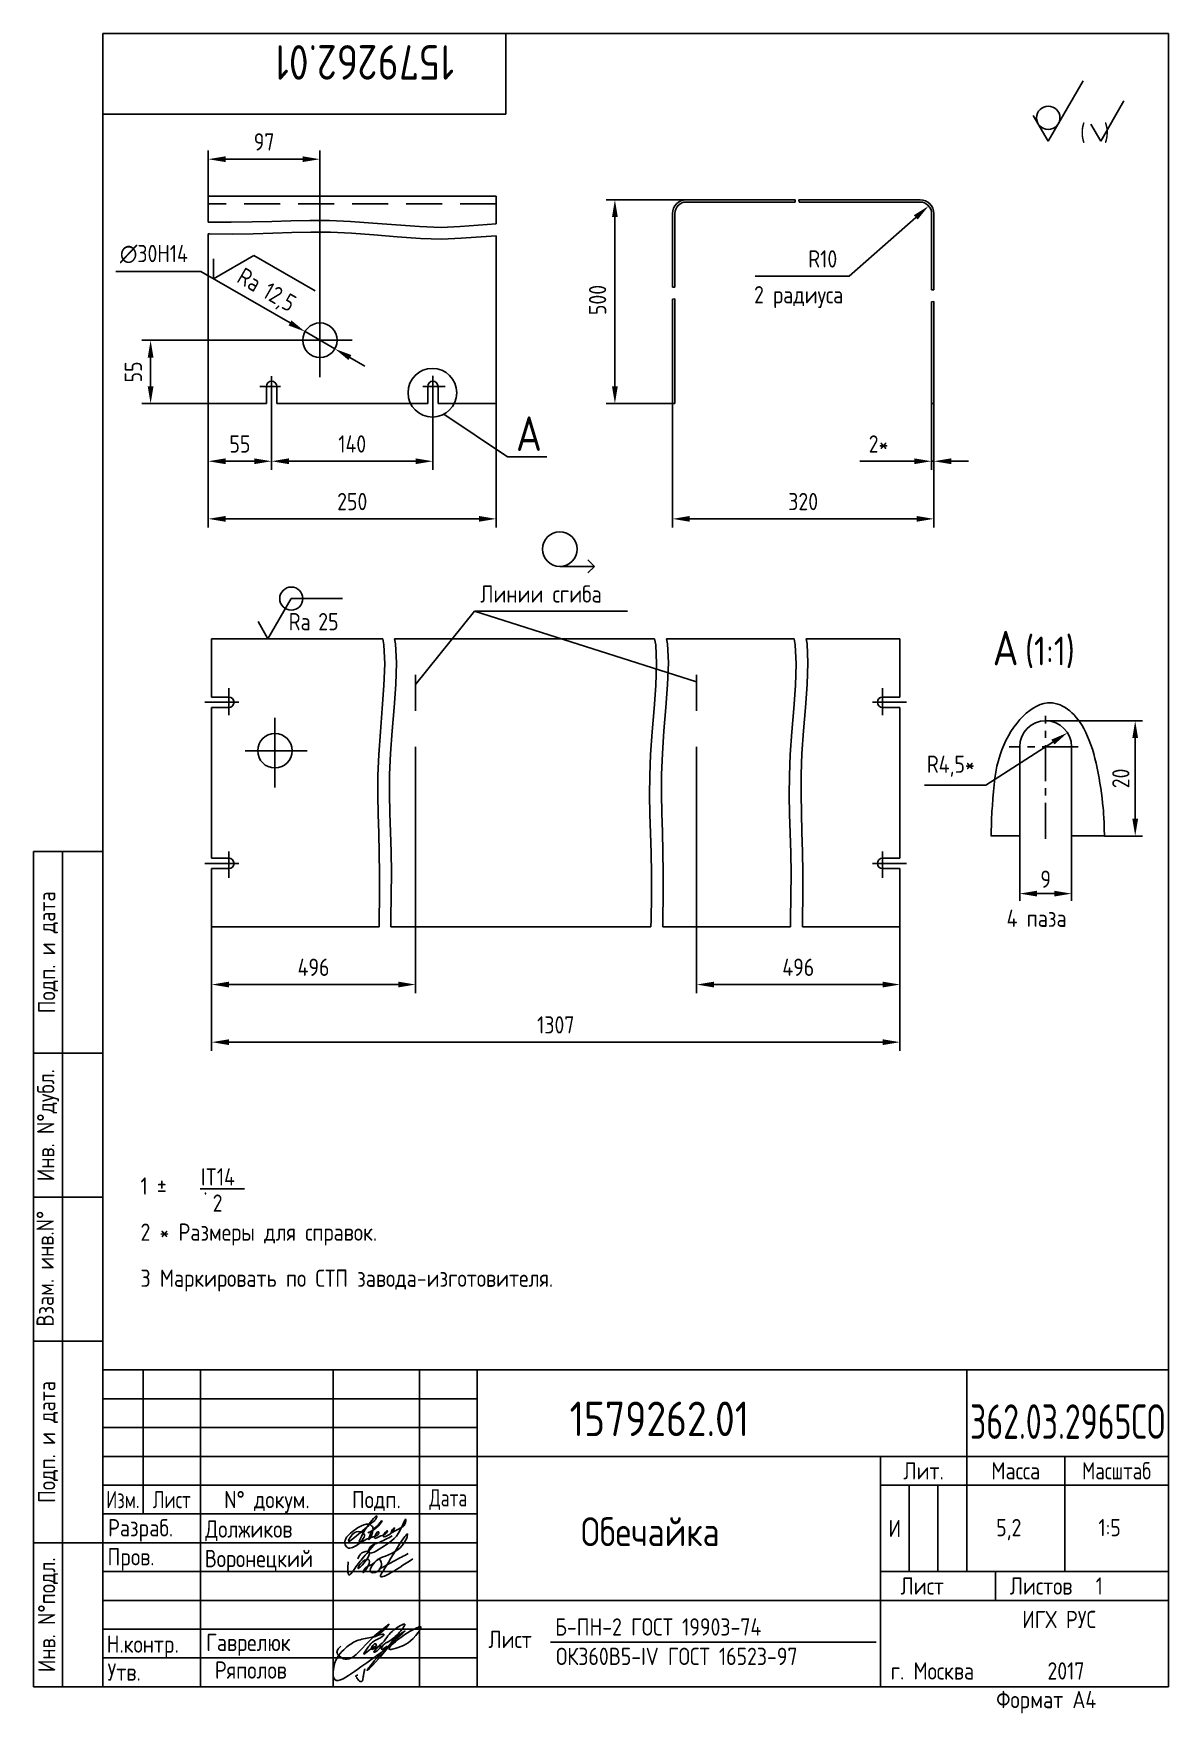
# Paper-space layout 'Layout1' of a CAD drawing. Extents: x 8 to 205, y 0 to 292.
# The model-space entities are those that its viewports show. They can reach past a viewport. Long polylines and large blocks are cut down to what shows.
import ezdxf
from ezdxf.enums import TextEntityAlignment as Align

# ---------------------------------------------------------------- set-up
doc = ezdxf.new("R2010")
doc.units = 0
doc.header["$LTSCALE"] = 5
doc.header["$MEASUREMENT"] = 0
doc.header["$PDSIZE"] = 3
for name, pattern in [('CENTER', [2, 1.25, -0.25, 0.25, -0.25]), ('HIDDEN', [0.375, 0.25, -0.125]), ('PHANTOM', [2.5, 1.25, -0.25, 0.25, -0.25, 0.25, -0.25])]:
    doc.linetypes.add(name, pattern=pattern)
doc.layers.get('0').update_dxf_attribs({"linetype": 'CONTINUOUS'})
doc.layers.get('DEFPOINTS').update_dxf_attribs({"linetype": 'CONTINUOUS'})
for name, color, linetype in [('BORD', 1, 'CONTINUOUS'), ('CEN', 5, 'CENTER'), ('Con', 6, 'CONTINUOUS'), ('CONT', 6, 'CONTINUOUS'), ('DIM', 7, 'CONTINUOUS'), ('HIDE', 2, 'HIDDEN'), ('PHAN', 5, 'PHANTOM'), ('TEXT', 3, 'CONTINUOUS'), ('TEXTB', 6, 'CONTINUOUS'), ('VPORTI', 7, 'CONTINUOUS')]:
    doc.layers.add(name, color=color, linetype=linetype)
doc.layers.get('VPORTI').off()
doc.styles.add('STYLE1', font='romans.shx', dxfattribs={"width": 0.8})
doc.dimstyles.new('Lin', dxfattribs={"dimtxt": 3, "dimasz": 3, "dimexe": 1.25, "dimexo": 0, "dimgap": 1, "dimtad": 1, "dimdec": 3, "dimtxsty": 'STYLE1', "dimcen": 2.5, "dimclrt": 3, "dimadec": 0, "dimazin": 0, "dimtfac": 1, "dimtdec": 3, "dimtmove": 0, "dimatfit": 3, "dimldrblk": 'DOT', "dimfxl": 1, "dimarcsym": 0})
doc.dimstyles.new('LIN5', dxfattribs={"dimscale": 5, "dimtxt": 3, "dimasz": 3, "dimexe": 1.5, "dimexo": 0, "dimgap": 1.5, "dimtad": 1, "dimdec": 1, "dimrnd": 1, "dimtxsty": 'STYLE1', "dimcen": 0, "dimdle": 2, "dimclrd": 256, "dimclrt": 3, "dimaunit": 1, "dimadec": 0, "dimazin": 0, "dimtfac": 0.666667, "dimtdec": 1, "dimtmove": 0, "dimatfit": 3, "dimfxl": 1, "dimtvp": 0.833333, "dimtolj": 1, "dimarcsym": 0})
doc.dimstyles.new('Rad', dxfattribs={"dimtxt": 3, "dimasz": 3, "dimexe": 1.25, "dimexo": 0, "dimgap": 1.5, "dimtad": 1, "dimtoh": 1, "dimdec": 1, "dimtxsty": 'STYLE1', "dimcen": 2.5, "dimclrt": 3, "dimadec": 0, "dimazin": 0, "dimtfac": 1, "dimtdec": 1, "dimtmove": 0, "dimatfit": 3, "dimfxl": 1, "dimarcsym": 0})
doc.dimstyles.new('Rad5', dxfattribs={"dimscale": 5, "dimtxt": 3, "dimasz": 3, "dimexe": 1.25, "dimexo": 0, "dimgap": 1.5, "dimtad": 1, "dimtoh": 1, "dimdec": 1, "dimtxsty": 'STYLE1', "dimcen": 2.5, "dimclrt": 3, "dimadec": 0, "dimazin": 0, "dimtfac": 1, "dimtdec": 1, "dimtmove": 0, "dimatfit": 3, "dimfxl": 1, "dimarcsym": 0})

# ---------------------------------------------------------------- blocks, each defined once
blk = doc.blocks.new('SHER08')
at = {"layer": 'CONT'}
for q in [(-15, -6.96), (-23.66, -12.96)]:
    blk.add_line((-21.06, -17.46), q, dxfattribs=at)
blk.add_circle((-21.06, -13.39), 2.03, dxfattribs=at)
at = {"layer": 'TEXT'}
for q in [(-7.92, -10.46), (-13.69, -14.46)]:
    blk.add_line((-11.96, -17.46), q, dxfattribs=at)
at = {"layer": 'TEXT', "style": 'STYLE1', "width": 0.8}
blk.add_text('(  )', height=3, dxfattribs=at).set_placement((-15.53, -17.46))
blk = doc.blocks.new('44')
at = {"layer": 'CONT'}
for p, q in [((-12, 0), (-12, 145)), ((-12, 145), (0, 145)), ((-7, 0), (-7, 145)), ((-12, 110), (0, 110)), ((0, 85), (-12, 85)), ((0, 60), (-12, 60)), ((0, 25), (-12, 25)), ((0, 0), (-12, 0))]:
    blk.add_line(p, q, dxfattribs=at)
at = {"layer": 'TEXT', "style": 'STYLE1', "width": 0.8}
for s, p in [('Подп. и дата', (-9.5, 127.5)), ('Инв. N%%dдубл.', (-9.5, 97.5)), ('Взам. инв.N%%d ', (-10, 73.38)), ('Подп. и дата', (-9.5, 42.5)), ('Инв. N%%dподл.', (-9.5, 12.5))]:
    blk.add_text(s, height=3, rotation=90, dxfattribs=at).set_placement(p, align=Align.MIDDLE)
blk = doc.blocks.new('*D3')
at = {"layer": 'DEFPOINTS', "color": 0, "transparency": 16777216}
for p in [(181.97, 266.58), (321.97, 266.58), (321.97, 218.72)]:
    blk.add_point(p, dxfattribs=at)
at = {"layer": 'DIM', "color": 0, "lineweight": -2, "transparency": 16777216}
for p, q in [((181.97, 266.58), (181.97, 211.22)), ((321.97, 266.58), (321.97, 211.22))]:
    blk.add_line(p, q, dxfattribs=at)
at = {"layer": 'DIM', "lineweight": -2, "transparency": 16777216}
blk.add_line((196.97, 218.72), (306.97, 218.72), dxfattribs=at)
at = {"layer": 'DIM', "transparency": 16777216}
for points in [[(196.97, 221.22), (196.97, 216.22), (181.97, 218.72)], [(306.97, 221.22), (306.97, 216.22), (321.97, 218.72)]]:
    blk.add_solid(points, dxfattribs=at)
at = {"layer": 'DIM', "color": 3, "transparency": 16777216, "insert": (251.97, 233.72), "char_height": 15, "attachment_point": 5, "style": 'STYLE1'}
blk.add_mtext('\\A1;140', dxfattribs=at)
blk = doc.blocks.new('*D4')
at = {"layer": 'DEFPOINTS', "color": 0, "transparency": 16777216}
for p in [(752.34, 440.34), (744.85, 433.72)]:
    blk.add_point(p, dxfattribs=at)
at = {"layer": 'DIM', "lineweight": -2, "transparency": 16777216}
for p, q in [((683.31, 379.35), (741.1, 430.41)), ((644.95, 379.35), (683.31, 379.35))]:
    blk.add_line(p, q, dxfattribs=at)
at = {"layer": 'DIM', "transparency": 16777216}
blk.add_solid([(739.45, 432.28), (742.76, 428.53), (752.34, 440.34)], dxfattribs=at)
at = {"layer": 'DIM', "color": 3, "transparency": 16777216, "insert": (660.38, 394.35), "char_height": 15, "attachment_point": 5, "style": 'STYLE1'}
blk.add_mtext('\\A1;R10', dxfattribs=at)
blk = doc.blocks.new('*D5')
at = {"layer": 'DEFPOINTS', "color": 0, "transparency": 16777216}
for p in [(754.85, 268.72), (756.85, 268.72), (754.85, 218.72)]:
    blk.add_point(p, dxfattribs=at)
at = {"layer": 'DIM', "color": 0, "lineweight": -2, "transparency": 16777216}
for p, q in [((754.85, 268.72), (754.85, 211.22)), ((756.85, 268.72), (756.85, 211.22))]:
    blk.add_line(p, q, dxfattribs=at)
at = {"layer": 'DIM', "lineweight": -2, "transparency": 16777216}
for p, q in [((739.85, 218.72), (692.7, 218.72)), ((756.85, 218.72), (754.85, 218.72)), ((771.85, 218.72), (786.85, 218.72))]:
    blk.add_line(p, q, dxfattribs=at)
at = {"layer": 'DIM', "transparency": 16777216}
for points in [[(739.85, 221.22), (739.85, 216.22), (754.85, 218.72)], [(771.85, 221.22), (771.85, 216.22), (756.85, 218.72)]]:
    blk.add_solid(points, dxfattribs=at)
at = {"layer": 'DIM', "color": 3, "transparency": 16777216, "insert": (708.78, 233.72), "char_height": 15, "attachment_point": 5, "style": 'STYLE1'}
blk.add_mtext('\\A1;2*', dxfattribs=at)
blk = doc.blocks.new('*D6')
at = {"layer": 'DEFPOINTS', "color": 0, "transparency": 16777216}
for p in [(479.94, 445.72), (544.94, 445.72), (529.94, 268.72)]:
    blk.add_point(p, dxfattribs=at)
at = {"layer": 'DIM', "color": 0, "lineweight": -2, "transparency": 16777216}
for p, q in [((544.94, 445.72), (472.44, 445.72)), ((529.94, 268.72), (472.44, 268.72))]:
    blk.add_line(p, q, dxfattribs=at)
at = {"layer": 'DIM', "lineweight": -2, "transparency": 16777216}
blk.add_line((479.94, 283.72), (479.94, 430.72), dxfattribs=at)
at = {"layer": 'DIM', "transparency": 16777216}
for points in [[(477.44, 430.72), (482.44, 430.72), (479.94, 445.72)], [(477.44, 283.72), (482.44, 283.72), (479.94, 268.72)]]:
    blk.add_solid(points, dxfattribs=at)
at = {"layer": 'DIM', "color": 3, "transparency": 16777216, "insert": (464.94, 358.72), "char_height": 15, "attachment_point": 5, "rotation": 90, "style": 'STYLE1'}
blk.add_mtext('\\A1;500', dxfattribs=at)
blk = doc.blocks.new('*D7')
at = {"layer": 'DEFPOINTS', "color": 0, "transparency": 16777216}
for p in [(376.97, 268.72), (126.97, 218.72), (376.97, 168.72)]:
    blk.add_point(p, dxfattribs=at)
at = {"layer": 'DIM', "color": 0, "lineweight": -2, "transparency": 16777216}
for p, q in [((376.97, 268.72), (376.97, 161.22)), ((126.97, 218.72), (126.97, 161.22))]:
    blk.add_line(p, q, dxfattribs=at)
at = {"layer": 'DIM', "lineweight": -2, "transparency": 16777216}
blk.add_line((141.97, 168.72), (361.97, 168.72), dxfattribs=at)
at = {"layer": 'DIM', "transparency": 16777216}
for points in [[(141.97, 171.22), (141.97, 166.22), (126.97, 168.72)], [(361.97, 171.22), (361.97, 166.22), (376.97, 168.72)]]:
    blk.add_solid(points, dxfattribs=at)
at = {"layer": 'DIM', "color": 3, "transparency": 16777216, "insert": (251.97, 183.72), "char_height": 15, "attachment_point": 5, "style": 'STYLE1'}
blk.add_mtext('\\A1;250', dxfattribs=at)
blk = doc.blocks.new('ZNAK07')
at = {"layer": 'CONT'}
for p, q in [((29.217, 0.179), (28.086, 1.31)), ((23.202, 0.179), (29.217, 0.179)), ((29.217, 0.179), (28.086, -0.952))]:
    blk.add_line(p, q, dxfattribs=at)
blk.add_circle((23.202, 3.179), 3, dxfattribs=at)
at = {"layer": 'TEXTB', "style": 'STYLE1', "width": 0.8}
for tag, height, p in [('А', 6, (3.834, 0.179)), ('SC', 5, (18.523, 0.179))]:
    blk.add_attdef(tag, text='', height=height, dxfattribs=at).set_placement(p, align=Align.RIGHT)
blk = doc.blocks.new('*D9')
at = {"layer": 'DEFPOINTS', "color": 0, "transparency": 16777216}
for p in [(126.97, 268.72), (181.97, 266.58), (126.97, 218.72)]:
    blk.add_point(p, dxfattribs=at)
at = {"layer": 'DIM', "color": 0, "lineweight": -2, "transparency": 16777216}
for p, q in [((126.97, 268.72), (126.97, 211.22)), ((181.97, 266.58), (181.97, 211.22))]:
    blk.add_line(p, q, dxfattribs=at)
at = {"layer": 'DIM', "lineweight": -2, "transparency": 16777216}
blk.add_line((166.97, 218.72), (141.97, 218.72), dxfattribs=at)
at = {"layer": 'DIM', "transparency": 16777216}
for points in [[(141.97, 221.22), (141.97, 216.22), (126.97, 218.72)], [(166.97, 221.22), (166.97, 216.22), (181.97, 218.72)]]:
    blk.add_solid(points, dxfattribs=at)
at = {"layer": 'DIM', "color": 3, "transparency": 16777216, "insert": (154.47, 233.72), "char_height": 15, "attachment_point": 5, "style": 'STYLE1'}
blk.add_mtext('\\A1;55', dxfattribs=at)
blk = doc.blocks.new('*D10')
at = {"layer": 'DEFPOINTS', "color": 0, "transparency": 16777216}
for p in [(129.9, -235.51), (727.36, -235.51), (727.36, -285.51)]:
    blk.add_point(p, dxfattribs=at)
at = {"layer": 'DIM', "color": 0, "lineweight": -2, "transparency": 16777216}
for p, q in [((129.9, -235.51), (129.9, -293.01)), ((727.36, -235.51), (727.36, -293.01))]:
    blk.add_line(p, q, dxfattribs=at)
at = {"layer": 'DIM', "lineweight": -2, "transparency": 16777216}
blk.add_line((144.9, -285.51), (712.36, -285.51), dxfattribs=at)
at = {"layer": 'DIM', "transparency": 16777216}
for points in [[(144.9, -283.01), (144.9, -288.01), (129.9, -285.51)], [(712.36, -283.01), (712.36, -288.01), (727.36, -285.51)]]:
    blk.add_solid(points, dxfattribs=at)
at = {"layer": 'DIM', "color": 3, "transparency": 16777216, "insert": (428.63, -270.51), "char_height": 15, "attachment_point": 5, "style": 'STYLE1'}
blk.add_mtext('\\A1;1307', dxfattribs=at)
blk = doc.blocks.new('*D11')
at = {"layer": 'DEFPOINTS', "color": 0, "transparency": 16777216}
for p in [(129.9, -185.51), (306.9, -185.51), (306.9, -235.51)]:
    blk.add_point(p, dxfattribs=at)
at = {"layer": 'DIM', "color": 0, "lineweight": -2, "transparency": 16777216}
for p, q in [((129.9, -185.51), (129.9, -243.01)), ((306.9, -185.51), (306.9, -243.01))]:
    blk.add_line(p, q, dxfattribs=at)
at = {"layer": 'DIM', "lineweight": -2, "transparency": 16777216}
blk.add_line((144.9, -235.51), (291.9, -235.51), dxfattribs=at)
at = {"layer": 'DIM', "transparency": 16777216}
for points in [[(144.9, -233.01), (144.9, -238.01), (129.9, -235.51)], [(291.9, -233.01), (291.9, -238.01), (306.9, -235.51)]]:
    blk.add_solid(points, dxfattribs=at)
at = {"layer": 'DIM', "color": 3, "transparency": 16777216, "insert": (218.4, -220.51), "char_height": 15, "attachment_point": 5, "style": 'STYLE1'}
blk.add_mtext('\\A1;496', dxfattribs=at)
blk = doc.blocks.new('A$C6CF913E7')
at = {"layer": 'TEXT'}
blk.add_circle((0, 0), 2, dxfattribs=at)
blk = doc.blocks.new('sherISO_07')
at = {"layer": 'TEXT'}
blk.add_line((4.041, 7), (12.927, 7), dxfattribs=at)
blk.add_lwpolyline([(-1.732, 3), (0, 0), (4.041, 7)], dxfattribs=at)
blk.add_blockref('A$C6CF913E7', (4.041, 7))
at = {"layer": 'TEXT', "style": 'STYLE1', "width": 0.8}
blk.add_text('Ra', height=3, dxfattribs=at).set_placement((3.584, 1.5))
blk.add_attdef('25', (8.727, 1.5), '', height=3, dxfattribs=at)
blk = doc.blocks.new('*D15')
at = {"layer": 'DEFPOINTS', "color": 0, "transparency": 16777216}
for p in [(529.94, 268.72), (756.85, 218.72), (756.85, 168.72)]:
    blk.add_point(p, dxfattribs=at)
at = {"layer": 'DIM', "color": 0, "lineweight": -2, "transparency": 16777216}
for p, q in [((529.94, 268.72), (529.94, 161.22)), ((756.85, 218.72), (756.85, 161.22))]:
    blk.add_line(p, q, dxfattribs=at)
at = {"layer": 'DIM', "lineweight": -2, "transparency": 16777216}
blk.add_line((544.94, 168.72), (741.85, 168.72), dxfattribs=at)
at = {"layer": 'DIM', "transparency": 16777216}
for points in [[(544.94, 171.22), (544.94, 166.22), (529.94, 168.72)], [(741.85, 171.22), (741.85, 166.22), (756.85, 168.72)]]:
    blk.add_solid(points, dxfattribs=at)
at = {"layer": 'DIM', "color": 3, "transparency": 16777216, "insert": (643.39, 183.72), "char_height": 15, "attachment_point": 5, "style": 'STYLE1'}
blk.add_mtext('\\A1;320', dxfattribs=at)
blk = doc.blocks.new('ZNAK01')
at = {"layer": 'TEXTB', "style": 'STYLE1', "width": 0.8}
blk.add_attdef('А', text='', height=6, dxfattribs=at).set_placement((3.95, -0.02), align=Align.RIGHT)
blk.add_attdef('SC(1)', (5.07, -0.02), '', height=5, dxfattribs=at)
blk = doc.blocks.new('*D18')
at = {"layer": 'DEFPOINTS', "color": 0, "transparency": 16777216}
for p in [(550.9, -185.51), (727.36, -185.51), (550.9, -235.51)]:
    blk.add_point(p, dxfattribs=at)
at = {"layer": 'DIM', "color": 0, "lineweight": -2, "transparency": 16777216}
for p, q in [((550.9, -185.51), (550.9, -243.01)), ((727.36, -185.51), (727.36, -243.01))]:
    blk.add_line(p, q, dxfattribs=at)
at = {"layer": 'DIM', "lineweight": -2, "transparency": 16777216}
blk.add_line((712.36, -235.51), (565.9, -235.51), dxfattribs=at)
at = {"layer": 'DIM', "transparency": 16777216}
for points in [[(565.9, -233.01), (565.9, -238.01), (550.9, -235.51)], [(712.36, -233.01), (712.36, -238.01), (727.36, -235.51)]]:
    blk.add_solid(points, dxfattribs=at)
at = {"layer": 'DIM', "color": 3, "transparency": 16777216, "insert": (639.13, -220.51), "char_height": 15, "attachment_point": 5, "style": 'STYLE1'}
blk.add_mtext('\\A1;496', dxfattribs=at)
blk = doc.blocks.new('*D20')
at = {"layer": 'DEFPOINTS', "color": 0, "transparency": 16777216}
for p in [(936.46, -133.85), (946.69, -153.85), (952.01, -153.85)]:
    blk.add_point(p, dxfattribs=at)
at = {"layer": 'DIM', "color": 0, "lineweight": -2, "transparency": 16777216}
for p, q in [((936.46, -133.85), (953.26, -133.85)), ((952.01, -136.85), (952.01, -150.85)), ((946.69, -153.85), (953.26, -153.85))]:
    blk.add_line(p, q, dxfattribs=at)
at = {"layer": 'DIM', "color": 0, "transparency": 16777216}
for points in [[(951.51, -136.85), (952.51, -136.85), (952.01, -133.85)], [(951.51, -150.85), (952.51, -150.85), (952.01, -153.85)]]:
    blk.add_solid(points, dxfattribs=at)
at = {"layer": 'DIM', "color": 3, "transparency": 16777216, "insert": (949.51, -143.85), "char_height": 3, "attachment_point": 5, "rotation": 90, "style": 'STYLE1'}
blk.add_mtext('20', dxfattribs=at)
blk = doc.blocks.new('_Dot')
at = {"color": 0, "linetype": 'ByBlock', "lineweight": -2}
blk.add_line((-0.5, 0), (-1, 0), dxfattribs=at)
at = {"color": 0, "linetype": 'ByBlock', "const_width": 0.5}
blk.add_lwpolyline([(-0.25, 0, 1), (0.25, 0, 1)], format="xyb", close=True, dxfattribs=at)
blk = doc.blocks.new('*D19')
at = {"layer": 'DEFPOINTS', "color": 0, "transparency": 16777216}
for p in [(931.96, -153.85), (940.96, -153.85), (940.96, -163.85)]:
    blk.add_point(p, dxfattribs=at)
at = {"layer": 'DIM', "color": 0, "lineweight": -2, "transparency": 16777216}
for p, q in [((931.96, -153.85), (931.96, -165.1)), ((940.96, -153.85), (940.96, -165.1)), ((934.96, -163.85), (937.96, -163.85))]:
    blk.add_line(p, q, dxfattribs=at)
at = {"layer": 'DIM', "color": 0, "transparency": 16777216}
for points in [[(934.96, -163.35), (934.96, -164.35), (931.96, -163.85)], [(937.96, -163.35), (937.96, -164.35), (940.96, -163.85)]]:
    blk.add_solid(points, dxfattribs=at)
at = {"layer": 'DIM', "color": 3, "transparency": 16777216, "insert": (936.46, -161.35), "char_height": 3, "attachment_point": 5, "style": 'STYLE1'}
blk.add_mtext('9', dxfattribs=at)
blk = doc.blocks.new('*D21')
at = {"layer": 'DEFPOINTS', "color": 0, "transparency": 16777216}
for p in [(940.25, -135.92), (936.46, -138.35)]:
    blk.add_point(p, dxfattribs=at)
at = {"layer": 'DIM', "color": 0, "lineweight": -2, "transparency": 16777216}
for p, q in [((926.06, -145.02), (937.72, -137.54)), ((915.42, -145.02), (926.06, -145.02))]:
    blk.add_line(p, q, dxfattribs=at)
at = {"layer": 'DIM', "color": 0, "transparency": 16777216}
blk.add_solid([(937.45, -137.12), (937.99, -137.96), (940.25, -135.92)], dxfattribs=at)
at = {"layer": 'DIM', "color": 3, "transparency": 16777216, "insert": (919.99, -141.73), "char_height": 3, "attachment_point": 5, "style": 'STYLE1'}
blk.add_mtext('R4,5*', dxfattribs=at)
blk = doc.blocks.new('sherISO_01')
at = {"layer": 'TEXT'}
blk.add_line((4.041, 7), (16.364, 7), dxfattribs=at)
blk.add_lwpolyline([(-1.732, 3), (0, 0), (4.041, 7)], dxfattribs=at)
at = {"layer": 'TEXT', "style": 'STYLE1', "width": 0.8}
blk.add_text('Ra', height=3, dxfattribs=at).set_placement((3.584, 1.5))
blk.add_attdef('12,5', (8.727, 1.5), '', height=3, dxfattribs=at)
blk = doc.blocks.new('*D23')
at = {"layer": 'DEFPOINTS', "color": 0, "transparency": 16777216}
for p in [(210.98, 331.24), (236.96, 316.24)]:
    blk.add_point(p, dxfattribs=at)
at = {"layer": 'DIM', "color": 0, "lineweight": -2, "transparency": 16777216}
for p, q in [((46.65, 383.52), (120.44, 383.52)), ((120.44, 383.52), (197.99, 338.74)), ((236.96, 316.24), (210.98, 331.24)), ((249.95, 308.74), (262.94, 301.24))]:
    blk.add_line(p, q, dxfattribs=at)
at = {"layer": 'DIM', "color": 0, "transparency": 16777216}
for points in [[(199.24, 340.91), (196.74, 336.58), (210.98, 331.24)], [(251.2, 310.91), (248.7, 306.58), (236.96, 316.24)]]:
    blk.add_solid(points, dxfattribs=at)
at = {"layer": 'DIM', "color": 3, "transparency": 16777216, "insert": (79.79, 398.52), "char_height": 15, "attachment_point": 5, "style": 'STYLE1'}
blk.add_mtext('∅30H14', dxfattribs=at)
blk = doc.blocks.new('*D24')
at = {"layer": 'DEFPOINTS', "color": 0, "transparency": 16777216}
for p in [(126.97, 480.91), (126.97, 448.72), (223.97, 352.16)]:
    blk.add_point(p, dxfattribs=at)
at = {"layer": 'DIM', "color": 0, "lineweight": -2, "transparency": 16777216}
for p, q in [((126.97, 448.72), (126.97, 488.41)), ((223.97, 352.16), (223.97, 488.41))]:
    blk.add_line(p, q, dxfattribs=at)
at = {"layer": 'DIM', "lineweight": -2, "transparency": 16777216}
blk.add_line((208.97, 480.91), (141.97, 480.91), dxfattribs=at)
at = {"layer": 'DIM', "transparency": 16777216}
for points in [[(141.97, 483.41), (141.97, 478.41), (126.97, 480.91)], [(208.97, 483.41), (208.97, 478.41), (223.97, 480.91)]]:
    blk.add_solid(points, dxfattribs=at)
at = {"layer": 'DIM', "color": 3, "transparency": 16777216, "insert": (175.47, 495.91), "char_height": 15, "attachment_point": 5, "style": 'STYLE1'}
blk.add_mtext('\\A1;97', dxfattribs=at)
blk = doc.blocks.new('*D25')
at = {"layer": 'DEFPOINTS', "color": 0, "transparency": 16777216}
for p in [(198.01, 323.74), (76.97, 268.72), (126.97, 268.72)]:
    blk.add_point(p, dxfattribs=at)
at = {"layer": 'DIM', "color": 0, "lineweight": -2, "transparency": 16777216}
for p, q in [((198.01, 323.74), (69.47, 323.74)), ((126.97, 268.72), (69.47, 268.72))]:
    blk.add_line(p, q, dxfattribs=at)
at = {"layer": 'DIM', "lineweight": -2, "transparency": 16777216}
blk.add_line((76.97, 308.74), (76.97, 283.72), dxfattribs=at)
at = {"layer": 'DIM', "transparency": 16777216}
for points in [[(74.47, 308.74), (79.47, 308.74), (76.97, 323.74)], [(74.47, 283.72), (79.47, 283.72), (76.97, 268.72)]]:
    blk.add_solid(points, dxfattribs=at)
at = {"layer": 'DIM', "color": 3, "transparency": 16777216, "insert": (61.97, 296.23), "char_height": 15, "attachment_point": 5, "rotation": 90, "style": 'STYLE1'}
blk.add_mtext('\\A1;55', dxfattribs=at)

msp = doc.modelspace()

# ---------------------------------------------------------------- linework, layer by layer
at = {"layer": 'BORD'}
for p, q in [((386.7852, 222.4328), (331.402, 259.4529)), ((420.8259, 222.4328), (386.7852, 222.4328)), ((306.9022, 24.9268), (358.0954, 88.6607)), ((358.0954, 88.6607), (491.0236, 88.6607)), ((358.0954, 88.6607), (550.9022, 27.3255))]:
    msp.add_line(p, q, dxfattribs=at)
for points in [[(636.4042, 443.7165), (636.3015, 445.7165)], [(639.7701, 443.7165), (639.6674, 445.7165)], [(126.9707, 426.2795), (127.2126, 426.2764), (146.8369, 426.1705), (165.0151, 426.4306), (182.0872, 426.9255), (198.6063, 427.4401), (215.1253, 427.7593), (232.1974, 427.6683), (250.3757, 426.9518), (269.9604, 425.5231), (290.2404, 423.8083), (310.2518, 422.3618), (329.0306, 421.7381), (345.6128, 422.4914), (376.9707, 424.7797)], [(126.9707, 416.0631), (128.066, 416.0489), (147.6902, 415.943), (165.8685, 416.2031), (182.9406, 416.698), (199.4596, 417.2126), (215.9786, 417.5318), (233.0507, 417.4408), (251.229, 416.7243), (270.8137, 415.2956), (291.0938, 413.5808), (311.1052, 412.1343), (329.8839, 411.5106), (346.4662, 412.2639), (376.9707, 414.3815)], [(529.9394, 369.8233), (531.9394, 369.926)], [(754.8476, 367.4673), (756.8476, 367.57)], [(529.9394, 359.5519), (531.9394, 359.6547)], [(754.8476, 357.196), (756.8476, 357.2987)], [(275.3076, -185.5075), (275.3488, -179.4629), (275.6164, -158.9063), (275.7223, -139.2821), (275.4622, -121.1038), (274.9674, -104.0317), (274.4528, -87.5127), (274.1335, -70.9937), (274.2246, -53.9216), (274.9411, -35.7433), (276.3698, -16.1586), (278.0845, 4.1215), (279.531, 24.1329), (280.1548, 42.9116), (279.4014, 59.4939), (278.4016, 64.4925)], [(285.5293, -185.5075), (285.5763, -178.6096), (285.8439, -158.053), (285.9498, -138.4288), (285.6897, -120.2505), (285.1949, -103.1784), (284.6803, -86.6594), (284.361, -70.1403), (284.4521, -53.0682), (285.1686, -34.89), (286.5973, -15.3052), (288.312, 4.9748), (289.7585, 24.9862), (290.3823, 43.765), (289.629, 60.3472), (288.7998, 64.4925)], [(511.2791, -185.5075), (511.3202, -179.4629), (511.5879, -158.9063), (511.6938, -139.2821), (511.4337, -121.1038), (510.9388, -104.0317), (510.4242, -87.5127), (510.1049, -70.9937), (510.196, -53.9216), (510.9125, -35.7433), (512.3412, -16.1586), (514.056, 4.1215), (515.5025, 24.1329), (516.1262, 42.9116), (515.3729, 59.4939), (514.373, 64.4925)], [(521.5008, -185.5075), (521.5477, -178.6096), (521.8154, -158.053), (521.9213, -138.4288), (521.6612, -120.2505), (521.1663, -103.1784), (520.6517, -86.6594), (520.3324, -70.1403), (520.4235, -53.0682), (521.14, -34.89), (522.5687, -15.3052), (524.2835, 4.9748), (525.73, 24.9862), (526.3537, 43.765), (525.6004, 60.3472), (524.7712, 64.4925)], [(632.4536, -185.5075), (632.4948, -179.4629), (632.7624, -158.9063), (632.8683, -139.2821), (632.6082, -121.1038), (632.1134, -104.0317), (631.5988, -87.5127), (631.2795, -70.9937), (631.3706, -53.9216), (632.087, -35.7433), (633.5158, -16.1586), (635.2305, 4.1215), (636.677, 24.1329), (637.3008, 42.9116), (636.5474, 59.4939), (635.5475, 64.4925)], [(642.6753, -185.5075), (642.7223, -178.6096), (642.9899, -158.053), (643.0958, -138.4288), (642.8357, -120.2505), (642.3409, -103.1784), (641.8263, -86.6594), (641.507, -70.1403), (641.5981, -53.0682), (642.3146, -34.89), (643.7433, -15.3052), (645.458, 4.9748), (646.9045, 24.9862), (647.5283, 43.765), (646.7749, 60.3472), (645.9457, 64.4925)]]:
    msp.add_lwpolyline(points, dxfattribs=at)
msp.add_circle((321.5705, 278.1675), 21.1398, dxfattribs=at)
msp.add_open_spline([(927.0026, -153.8602), (927.033, -151.0643), (927.3914, -145.9988), (928.0795, -137.5747), (935.9153, -128.0485), (944.2339, -134.3775), (946.0043, -144.6498), (946.5833, -150.1612), (946.688, -153.8458)], degree=3, knots=[19.87279935, 19.87279935, 19.87279935, 19.87279935, 22.700063, 31.08460319, 45.75920624, 56.29908785, 68.63625319, 71.36666865, 71.36666865, 71.36666865, 71.36666865], dxfattribs=at)
at = {"layer": 'CEN'}
for p, q in [((223.9707, 352.1637), (223.9707, 291.8082)), ((251.9707, 323.7428), (198.0094, 323.7428)), ((181.9707, 266.5839), (181.9707, 292.6755)), ((321.9707, 266.5839), (321.9707, 292.896)), ((189.8077, 283.7165), (171.7729, 283.7165)), ((332.5032, 283.7165), (313.2796, 283.7165)), ((144.9022, -1.7088), (144.9022, 21.8157)), ((712.3605, -1.7088), (712.3605, 21.8157)), ((124.1688, 9.4925), (153.615, 9.4925)), ((733.0939, 9.4925), (703.6477, 9.4925)), ((184.9022, -4.0866), (184.9022, -64.4421)), ((212.9022, -32.5075), (158.9409, -32.5075)), ((144.9022, -142.8132), (144.9022, -119.9725)), ((712.3605, -142.8132), (712.3605, -119.9725)), ((124.1688, -130.3832), (153.615, -130.3832)), ((733.0939, -130.3832), (703.6477, -130.3832)), ((936.4592, -154.3157), (936.4592, -132.9645)), ((942.0818, -138.3458), (930.1371, -138.3458))]:
    msp.add_line(p, q, dxfattribs=at)
at = {"layer": 'Con'}
for p, q in [((931.9592, -138.3458), (931.9592, -153.8458)), ((940.9592, -138.3458), (940.9592, -153.8458)), ((931.9592, -153.8458), (927.0027, -153.8458)), ((940.9592, -153.8458), (946.688, -153.8458))]:
    msp.add_line(p, q, dxfattribs=at)
msp.add_arc((936.4592, -138.3458), 4.5, 0, 180, dxfattribs=at)
at = {"layer": 'CONT'}
for p, q in [((126.9707, 448.7165), (376.9707, 448.7165)), ((126.9707, 426.2795), (126.9707, 448.7165)), ((376.9707, 448.7165), (376.9707, 424.7797)), ((541.9394, 445.7165), (636.3015, 445.7165)), ((541.9394, 443.7165), (636.4042, 443.7165)), ((639.6674, 445.7165), (744.8476, 445.7165)), ((639.7701, 443.7165), (744.8476, 443.7165)), ((529.9394, 433.7165), (529.9394, 369.8233)), ((531.9394, 433.7165), (531.9394, 369.926)), ((754.8476, 433.7165), (754.8476, 367.4673)), ((756.8476, 433.7165), (756.8476, 367.57)), ((126.9707, 268.7165), (126.9707, 416.0631)), ((376.9707, 414.3815), (376.9707, 268.7165)), ((529.9394, 359.5519), (529.9394, 268.7165)), ((531.9394, 359.6547), (531.9394, 268.7165)), ((754.8476, 357.196), (754.8476, 268.7165)), ((756.8476, 357.2987), (756.8476, 268.7165)), ((177.4707, 268.7165), (177.4707, 283.7165)), ((186.4707, 268.7165), (186.4707, 283.7165)), ((317.4707, 268.7165), (317.4707, 283.7165)), ((326.4707, 268.7165), (326.4707, 283.7165)), ((177.4707, 268.7165), (126.9707, 268.7165)), ((317.4707, 268.7165), (186.4707, 268.7165)), ((376.9707, 268.7165), (326.4707, 268.7165)), ((529.9394, 268.7165), (531.9394, 268.7165)), ((756.8476, 268.7165), (754.8476, 268.7165)), ((129.9022, 13.9925), (129.9022, 64.4925)), ((278.4016, 64.4925), (129.9022, 64.4925)), ((514.373, 64.4925), (288.7998, 64.4925)), ((635.5475, 64.4925), (524.7712, 64.4925)), ((727.3605, 64.4925), (645.9457, 64.4925)), ((727.3605, 13.9925), (727.3605, 64.4925)), ((129.9022, 13.9925), (144.9022, 13.9925)), ((727.3605, 13.9925), (712.3605, 13.9925)), ((129.9022, -125.8832), (129.9022, 4.9925)), ((129.9022, 4.9925), (144.9022, 4.9925)), ((727.3605, 4.9925), (712.3605, 4.9925)), ((727.3605, -125.8832), (727.3605, 4.9925)), ((130.0782, -10.5075), (129.9022, -10.5075)), ((129.9022, -125.8832), (144.9022, -125.8832)), ((727.3605, -125.8832), (712.3605, -125.8832)), ((129.9022, -185.5075), (129.9022, -134.8832)), ((129.9022, -134.8832), (144.9022, -134.8832)), ((727.3605, -134.8832), (712.3605, -134.8832)), ((727.3605, -185.5075), (727.3605, -134.8832)), ((275.3076, -185.5075), (129.9022, -185.5075)), ((511.2791, -185.5075), (285.5293, -185.5075)), ((632.4536, -185.5075), (521.5008, -185.5075)), ((727.3605, -185.5075), (642.6753, -185.5075))]:
    msp.add_line(p, q, dxfattribs=at)
for centre in [(223.9707, 323.7428), (184.9022, -32.5075)]:
    msp.add_circle(centre, 15, dxfattribs=at)
for centre, radius, start, end in [((541.9394, 433.7165), 12, 90, 180), ((541.9394, 433.7165), 10, 90, 180), ((744.8476, 433.7165), 12, 0, 90), ((744.8476, 433.7165), 10, 0, 90), ((181.9707, 283.7165), 4.5, 360, 180), ((321.9707, 283.7165), 4.5, 0, 180), ((144.9022, 9.4925), 4.5, 270, 90), ((712.3605, 9.4925), 4.5, 90, 270), ((144.9022, -130.3832), 4.5, 270, 90), ((712.3605, -130.3832), 4.5, 90, 270)]:
    msp.add_arc(centre, radius, start, end, dxfattribs=at)
at = {"layer": 'DIM'}
msp.add_line((644.9496, 379.3536), (601.7161, 379.3536), dxfattribs=at)
at = {"layer": 'HIDE'}
msp.add_line((376.9707, 442.0812), (126.9707, 442.0812), dxfattribs=at)
at = {"layer": 'PHAN'}
for p, q in [((306.9022, -185.5075), (306.9022, 64.4925)), ((550.9022, -185.5075), (550.9022, 64.4925))]:
    msp.add_line(p, q, dxfattribs=at)

# ---------------------------------------------------------------- block references
at = {"layer": 'CONT', "xscale": 5, "yscale": 5, "zscale": 5}
msp.add_blockref('ZNAK07', (316.1308, 126.5732), dxfattribs=at)
at = {"layer": 'DIM', "xscale": 5.000000000000016, "yscale": 5.000000000000016, "zscale": 5.000000000000016, "rotation": 330.00000000000017}
msp.add_blockref('sherISO_01', (131.4712, 377.1475), dxfattribs=at).add_auto_attribs({'12,5': '12,5'})
at = {"layer": 'DIM', "xscale": 5, "yscale": 5, "zscale": 5}
msp.add_blockref('sherISO_07', (178.8462, 64.4925), dxfattribs=at).add_auto_attribs({'25': '25'})
at = {"layer": 'DIM'}
msp.add_blockref('ZNAK01', (927.8123, -124.2002), dxfattribs=at).add_auto_attribs({'А': 'А', 'SC(1)': '(1:1)'})

# ---------------------------------------------------------------- texts
at = {"layer": 'TEXT', "style": 'STYLE1', "width": 0.8}
for s, height, p in [('2 радиуса', 15, (600.7468, 355.7484)), ('Линии сгибa', 15, (363.1444, 96.0245)), ('4 паза', 3, (929.6858, -169.623))]:
    msp.add_text(s, height=height, dxfattribs=at).set_placement(p)
at = {"layer": 'TEXTB', "style": 'STYLE1', "width": 0.8}
msp.add_text('A', height=30, dxfattribs=at).set_placement((394.1096, 227.6517))

# ---------------------------------------------------------------- dimensions: what is measured, and where the dimension line sits
at = {"layer": 'DIM'}
for base, p1, p2, dimstyle, picture, middle in [((126.9707, 480.9115), (223.9707, 352.1637), (126.9707, 448.7165), 'LIN5', '*D24', (175.4707, 495.9115)), ((376.9707, 168.7165), (126.9707, 218.7165), (376.9707, 268.7165), 'LIN5', '*D7', (251.9707, 183.7165)), ((940.9592, -163.8458), (931.9592, -153.8458), (940.9592, -153.8458), 'Lin', '*D19', (936.4592, -161.3458))]:
    dim = msp.add_linear_dim(base=base, p1=p1, p2=p2, dimstyle=dimstyle, dxfattribs=at)
    dim.commit()
    dim.dimension.update_dxf_attribs({"geometry": picture, "text_midpoint": middle})
dim = msp.add_linear_dim(base=(479.9394, 445.7165), p1=(529.9394, 268.7165), p2=(544.9394, 445.7165), angle=90, text='500', dimstyle='LIN5', dxfattribs=at)
dim.commit()
dim.dimension.update_dxf_attribs({"geometry": '*D6', "text_midpoint": (479.9394, 358.7165), "dimtype": 160})
dim = msp.add_radius_dim(center=(744.8476, 433.7165), mpoint=(752.3422, 440.3369), dimstyle='LIN5', override={"dimtoh": 1, "dimtmove": 1}, dxfattribs=at)
dim.commit()
dim.dimension.update_dxf_attribs({"geometry": '*D4', "text_midpoint": (683.3067, 379.3536), "dimtype": 164})
dim = msp.add_diameter_dim_2p(p1=(236.9611, 316.2428), p2=(210.9804, 331.2428), text='<>H14', dimstyle='Rad5', dxfattribs=at)
dim.commit()
dim.dimension.update_dxf_attribs({"geometry": '*D23', "text_midpoint": (79.7923, 383.5191), "dimtype": 163})
for base, p1, p2, dimstyle, picture, middle in [((76.9707, 268.7165), (198.0094, 323.7428), (126.9707, 268.7165), 'LIN5', '*D25', (61.9707, 296.2296)), ((952.0074, -153.8458), (936.4592, -133.8458), (946.688, -153.8458), 'Lin', '*D20', (949.5074, -143.8458))]:
    dim = msp.add_linear_dim(base=base, p1=p1, p2=p2, angle=90, dimstyle=dimstyle, dxfattribs=at)
    dim.commit()
    dim.dimension.update_dxf_attribs({"geometry": picture, "text_midpoint": middle})
for base, p2, picture, middle in [((126.9707, 218.7165), (126.9707, 268.7165), '*D9', (154.4707, 218.7165)), ((321.9707, 218.7165), (321.9707, 266.5839), '*D3', (251.9707, 218.7165))]:
    dim = msp.add_linear_dim(base=base, p1=(181.9707, 266.5839), p2=p2, dimstyle='LIN5', dxfattribs=at)
    dim.commit()
    dim.dimension.update_dxf_attribs({"geometry": picture, "text_midpoint": middle, "dimtype": 160})
for base, p1, p2, text, picture, middle in [((756.8476, 168.7165), (529.9394, 268.7165), (756.8476, 218.7165), '320', '*D15', (643.3935, 183.7165)), ((754.8476, 218.7165), (756.8476, 268.7165), (754.8476, 268.7165), '<>*', '*D5', (708.7762, 233.7165)), ((306.9022, -235.5075), (129.9022, -185.5075), (306.9022, -185.5075), '496', '*D11', (218.4022, -220.5075)), ((550.9022, -235.5075), (727.3605, -185.5075), (550.9022, -185.5075), '496', '*D18', (639.1314, -220.5075))]:
    dim = msp.add_linear_dim(base=base, p1=p1, p2=p2, text=text, dimstyle='LIN5', dxfattribs=at)
    dim.commit()
    dim.dimension.update_dxf_attribs({"geometry": picture, "text_midpoint": middle})
dim = msp.add_radius_dim(center=(936.4592, -138.3458), mpoint=(940.2471, -135.9164), text='<>*', dimstyle='Rad', override={"dimtmove": 1}, dxfattribs=at)
dim.commit()
dim.dimension.update_dxf_attribs({"geometry": '*D21', "text_midpoint": (926.0604, -145.0151), "dimtype": 164})
dim = msp.add_linear_dim(base=(727.3605, -285.5075), p1=(129.9022, -235.5075), p2=(727.3605, -235.5075), text='1307', dimstyle='LIN5', dxfattribs=at)
dim.commit()
dim.dimension.update_dxf_attribs({"geometry": '*D10', "text_midpoint": (428.6294, -285.5075), "dimtype": 160})

psp = doc.layouts.get("Layout1")

# ---------------------------------------------------------------- linework, layer by layer
at = {"layer": 'BORD'}
for p, q in [((20, 55), (85, 55)), ((20, 50), (85, 50)), ((20, 45), (85, 45)), ((160, 40), (160, 25)), ((165, 40), (165, 25)), ((20, 30), (85, 30)), ((20, 25), (85, 25)), ((20, 20), (85, 20)), ((20, 15), (85, 15)), ((20, 10), (85, 10))]:
    psp.add_line(p, q, dxfattribs=at)
at = {"layer": 'CONT'}
for p, q in [((205, 292), (20, 292)), ((20, 292), (20, 5)), ((90, 278), (90, 292)), ((205, 292), (205, 5)), ((20, 278), (90, 278)), ((205, 60), (20, 60)), ((20, 60), (205, 60)), ((27, 60), (27, 35)), ((37, 60), (37, 5)), ((60, 5), (60, 60)), ((75, 60), (75, 5)), ((85, 5), (85, 60)), ((170, 60), (170, 25)), ((85, 45), (205, 45)), ((155, 5), (155, 45)), ((187, 25), (187, 45)), ((20, 40), (85, 40)), ((205, 40), (155, 40)), ((85, 35), (20, 35)), ((155, 25), (205, 25)), ((175, 25), (175, 20)), ((205, 20), (85, 20)), ((205, 5), (20, 5))]:
    psp.add_line(p, q, dxfattribs=at)
at = {"layer": 'TEXT'}
for p, q in [((36.9, 91.45), (44.62, 91.45)), ((97.73, 12.75), (154.27, 12.75))]:
    psp.add_line(p, q, dxfattribs=at)
for points, knots in [([(70.22, 31.2), (69.46, 30.78), (68.14, 30.05), (66.27, 29.47), (65.95, 27.54), (70.88, 30.64), (71.2, 31.25), (72.62, 34.28), (72.58, 32.84), (71.71, 32.71), (69.52, 31.24), (70.83, 32.99), (70.3, 31.48), (67.77, 30.37), (69.66, 32.54), (69.12, 31.34), (68.39, 31.37), (66.52, 30.13), (67.86, 32.39), (67.98, 31.3), (66.07, 30.86), (64.8, 30.02), (62.66, 28.67), (61.61, 30.4), (63.11, 31.82), (64.52, 32.79), (65.8, 33.42), (66.76, 33.01), (67.17, 32.02), (65.87, 29.71), (66.57, 31.99), (67.17, 32.44), (68.82, 34.26), (67.83, 32.8), (67.1, 32.26), (66.3, 31.87), (66.05, 31.75)], [0, 0, 0, 0, 2.703743, 4.672825, 5.02799, 7.955933, 13.437489, 13.883188, 14.189441, 16.413959, 17.478513, 18.47964, 18.959294, 20.910841, 22.003091, 22.470554, 23.533771, 24.710748, 26.01626, 26.201331, 27.488187, 30.382065, 32.258784, 33.069724, 35.439902, 37.010787, 38.612861, 39.32109, 39.818865, 41.83144, 42.782113, 44.494961, 45.867914, 46.467245, 48.290622, 49.101188, 49.101188, 49.101188, 49.101188]), ([(64.57, 30.41), (64.99, 31.33), (65.53, 32.51), (67.79, 35.08), (67.35, 33.91), (65.84, 32.89), (61.64, 28.78), (63.29, 31.52), (64.27, 32.2), (65.83, 31.51), (65.19, 30.7), (64.67, 30.02), (64.51, 30.28), (64.55, 30.37), (64.57, 30.41)], [0, 0, 0, 0, 4.062617, 5.226919, 5.800291, 6.663227, 11.774431, 12.938639, 14.11351, 15.354081, 16.396133, 16.918576, 17.03251, 17.182794, 17.182794, 17.182794, 17.182794]), ([(64.3, 27.22), (64.46, 27.6), (64.78, 28.35), (67.28, 28.91), (65.47, 26.46), (63.96, 25.13), (65.01, 27.12), (67.15, 27.19), (64.68, 23.9), (65.74, 26.1), (66.91, 26), (67.88, 27.5), (68.72, 26.13), (67.88, 24.79), (65.85, 24.79), (67.43, 27.19), (69.84, 27.86), (72.21, 29.14), (73.7, 33.57), (69.92, 27.04), (67.25, 22.9), (70.72, 25.17), (73.86, 27.22)], [0, 0, 0, 0, 1.213353, 2.399709, 5.497648, 5.861317, 7.611627, 8.43806, 10.837371, 11.583123, 13.461301, 14.534506, 15.162086, 17.217848, 17.944717, 20.123775, 21.948027, 26.460707, 27.144718, 34.52243, 35.159468, 41.304292, 41.304292, 41.304292, 41.304292]), ([(62.61, 26.67), (62.57, 26.21), (62.51, 25.55), (62.66, 24.01), (64, 25.91), (65.13, 27.34), (66.51, 28.95), (67.31, 29.89)], [0, 0, 0, 0, 1.523947, 2.237958, 3.351836, 5.856423, 9.374056, 9.374056, 9.374056, 9.374056]), ([(73.04, 28.12), (72.27, 27.72), (70.56, 26.85), (68.88, 25.9), (67.96, 25.37)], [0, 0, 0, 0, 2.587978, 5.77327, 5.77327, 5.77327, 5.77327]), ([(61.35, 12.04), (61.02, 11.73), (60.14, 10.92), (62.52, 9.06), (65.66, 12.32), (67.15, 13.93), (70.04, 16.15), (68.14, 14.07), (66.73, 13.55), (64.03, 13.17), (61.73, 11.5), (60, 9.46), (59.85, 4.94), (66.01, 9.31), (69.76, 11.92), (73.04, 14.62), (75.71, 15.75), (73.39, 12.42), (72.1, 12.1), (68.79, 11.04), (71.06, 13.48), (73.13, 15.19), (70.43, 13.38), (69.33, 11.28), (64.55, 6.16), (67.15, 9.64), (70.27, 12.86), (68.13, 11.06), (68.68, 12.39), (69.85, 12.92), (71.03, 13.77), (73.29, 16.62), (69.67, 14.51), (69.37, 13.2), (66.33, 10.61), (67.94, 11.3), (68.55, 12.52), (67.49, 11.74), (66.19, 11.21), (67.24, 12.86), (67.6, 12.14), (66.53, 11.68), (64.72, 9.93), (66.21, 12.17), (67.13, 13.12), (68.29, 13.44), (69.24, 14.48), (67.99, 13.99), (66.95, 13.59)], [0, 0, 0, 0, 1.17994, 3.087717, 5.863103, 12.338328, 12.854096, 14.088578, 16.834551, 19.302558, 21.570562, 25.210018, 27.650956, 31.348291, 40.129863, 44.562748, 45.223917, 46.979401, 51.214655, 52.099288, 55.323111, 56.227801, 58.471865, 60.028126, 65.752911, 68.466223, 71.038525, 71.934922, 72.780229, 73.495807, 76.028152, 77.999346, 80.11892, 83.1954, 85.334448, 86.270878, 87.060466, 88.110212, 88.803314, 89.989889, 90.197567, 90.706974, 92.884587, 94.19917, 96.055742, 97.375783, 97.753899, 99.636325, 99.636325, 99.636325, 99.636325]), ([(64.26, 7.01), (64.21, 7), (64.12, 6.99), (64.01, 6.96), (63.88, 6.86), (64.02, 6.73), (64.09, 6.59), (64.21, 6.41), (64.34, 6.2), (64.52, 6.02), (64.66, 5.92), (64.81, 5.88), (64.97, 5.91), (65.09, 6.02), (65.16, 6.27), (65.2, 6.55), (65.26, 6.88), (65.29, 7.15), (65.33, 7.4), (65.42, 7.67), (65.45, 7.91), (65.49, 8.07), (65.5, 8.12)], [0, 0, 0, 0, 0.15847, 0.269731, 0.363591, 0.555514, 0.688037, 0.848606, 1.204359, 1.433632, 1.58673, 1.729549, 1.880686, 2.057874, 2.19169, 2.63505, 2.928153, 3.184121, 3.441863, 3.696117, 4.025873, 4.178055, 4.178055, 4.178055, 4.178055])]:
    psp.add_open_spline(points, degree=3, knots=knots, dxfattribs=at)

# ---------------------------------------------------------------- block references
at = {"layer": 'BORD'}
psp.add_blockref('SHER08', (205.21, 290.76), dxfattribs=at)
at = {"layer": 'TEXT'}
psp.add_blockref('44', (20, 5), dxfattribs=at)

# ---------------------------------------------------------------- texts
at = {"layer": 'TEXT', "style": 'STYLE1', "width": 0.8}
for s, p in [('1 %%p    .', (26.56, 90.43)), ('IT14', (37.04, 92.02)), ('2', (39.09, 87.47)), ('2 * Размеры для справок.', (26.56, 82.43)), ('3 Маркировать по СТП завода-изготовителя.', (26.56, 74.43)), ('Разpаб.', (20.92, 31.1)), ('Должиков', (37.79, 30.89)), ('5,2', (175.1, 31.14)), ('1:5', (192.85, 31.14)), ('Пpов.', (20.84, 26.08)), ('Воронецкий', (37.7, 25.76)), ('Лист', (86.96, 11.73)), ('Б-ПН-2 ГОСТ 19903-74', (98.54, 13.89)), ('Н.контp.', (20.69, 10.92)), ('Гаврелюк', (37.95, 11.2)), ('ОК360В5-IV ГОСТ 16523-97', (98.69, 8.78)), ('Утв.', (20.84, 6.06)), ('г. Москва        2017', (156.78, 6.25)), ('Фоpмат А4', (175.11, 1.29))]:
    psp.add_text(s, height=3, dxfattribs=at).set_placement(p)
at = {"layer": 'TEXT', "style": 'STYLE1'}
for s, width, p in [('Лит.', 0.8, (162.5, 42.5)), ('Масса', 0.8, (178.5, 42.5)), ('Масштаб', 0.75, (196, 42.5)), ('Изм.', 0.7, (23.5, 37.5)), ('Лист', 0.7, (32, 37.5)), ('N%%d докум.', 0.8, (48.5, 37.5)), ('Подп.', 0.8, (67.5, 37.5)), ('Лист', 0.8, (162.27, 22.5)), ('Листов', 0.8, (182.9, 22.5))]:
    psp.add_text(s, height=3, dxfattribs=dict(at, width=width)).set_placement(p, align=Align.MIDDLE_CENTER)
for s, width, p in [('Дата', 0.7, (80, 37.5)), ('И', 0.8, (157.5, 32.5)), ('ИГХ РУС', 0.8, (186.04, 16.69))]:
    psp.add_text(s, height=3, dxfattribs=dict(at, width=width)).set_placement(p, align=Align.MIDDLE)
at = {"layer": 'TEXT', "style": 'STYLE1', "width": 0.8}
psp.add_text('Ряполов', height=3, dxfattribs=at).set_placement((45.71, 6.41), align=Align.CENTER)
psp.add_attdef('1', text='1', height=3, dxfattribs=at).set_placement((193, 22.5), align=Align.MIDDLE_CENTER)
at = {"layer": 'TEXTB', "style": 'STYLE1', "width": 0.8}
psp.add_text('Обечайка', height=5, dxfattribs=at).set_placement((103.02, 29.42))
psp.add_attdef('1579262.01', (81, 290), '', height=6, rotation=180, dxfattribs=at)
psp.add_attdef('1579262.01', (101.05, 48.52), '', height=6, dxfattribs=at)
at = {"layer": 'TEXTB', "style": 'STYLE1', "width": 0.489829}
psp.add_attdef('362.03.2965СО', text='', height=6, dxfattribs=at).set_placement((170.56, 48.04), (204.43, 48.04), align=Align.FIT)

# ---------------------------------------------------------------- viewports
at = {"layer": 'VPORTI'}
psp.add_viewport(center=(96.53, 192.62), size=(153.06, 170.754), view_center_point=(418.0492, 93.0293), view_height=853.76853, dxfattribs=at)
psp.add_viewport(center=(182.99, 161.86), size=(44.02, 59.289), view_center_point=(935.7619, -144.6871), view_height=59.28855, status=3, dxfattribs=at)

doc.saveas('drawing.dxf')
